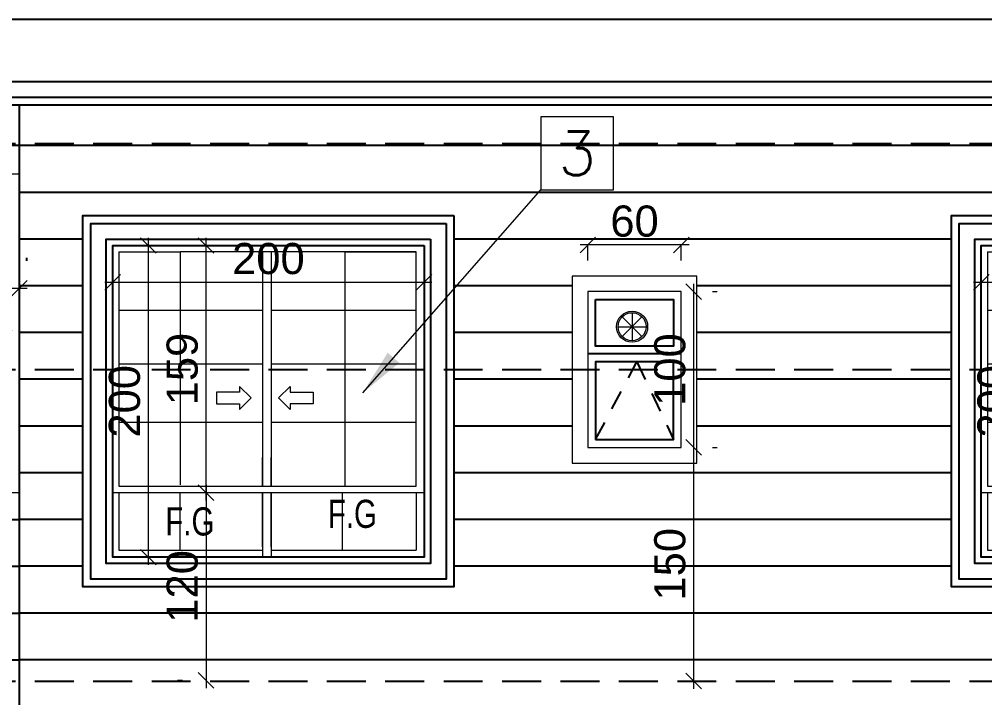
# Model space of a CAD drawing. Header units: millimetres. Extents: x -11627 to -10952, y 10244 to 10588.
# Drawn here: x -11028.43 to -11022.23, y 10420.82 to 10425.18 of the extents above; entities that cross this region are included whole.
import ezdxf
from ezdxf.enums import TextEntityAlignment as Align

# ---------------------------------------------------------------- set-up
doc = ezdxf.new("R2010")
doc.units = ezdxf.units.MM
doc.header["$PDMODE"] = 35
for name, pattern in [('DOT', [0.25, 0, -0.25]), ('HIDDEN', [0.375, 0.25, -0.125]), ('HIDDEN2', [0.1875, 0.125, -0.0625])]:
    doc.linetypes.add(name, pattern=pattern)
doc.layers.get('0').update_dxf_attribs({"lineweight": 5})
doc.layers.get('DEFPOINTS').update_dxf_attribs({"lineweight": 5})
for name, color, linetype in [('A-ARROW', 1, 'Continuous'), ('A-ELEV 01', 7, 'Continuous'), ('A-ELEV FAR', 8, 'Continuous'), ('A-ELEV MOULDING', 15, 'Continuous'), ('A-ELEV WINDOW', 150, 'Continuous'), ('A-REFLECT UP', 8, 'HIDDEN'), ('glass', 128, 'Continuous'), ('INSERT TEXT', 1, 'Continuous')]:
    doc.layers.add(name, color=color, linetype=linetype)
for name, color, linetype, lineweight in [('A-GEN DIMS INTERNAL', 86, 'Continuous', 5), ('A-TEXT', 3, 'Continuous', 13), ('elev.', 42, 'Continuous', 5), ('hidden', 251, 'HIDDEN2', 5), ('Notes', 32, 'Continuous', 5)]:
    doc.layers.add(name, color=color, linetype=linetype, lineweight=lineweight)
doc.styles.add('Finish-Square', font='ROMANS.shx', dxfattribs={"height": 0.2})
doc.styles.add('GROUND FLOOR XREF - option 3$0$STYLE1', font='arial.ttf', dxfattribs={"height": 0.2})
doc.styles.add('SIMPLEX', font='romans.shx', dxfattribs={"width": 0.75})
doc.dimstyles.new('D100', dxfattribs={"dimtxt": 0.2, "dimasz": 0.1, "dimexe": 0.18, "dimexo": 0.0625, "dimgap": 0.1, "dimtad": 1, "dimzin": 0, "dimdsep": 46, "dimtxsty": 'SIMPLEX', "dimblk": 'DOT1', "dimcen": 0.1, "dimse1": 1, "dimse2": 1, "dimclrd": 256, "dimclre": 256, "dimclrt": 256, "dimadec": 0, "dimazin": 0, "dimtfac": 5, "dimtix": 1, "dimtmove": 2, "dimatfit": 3, "dimfxl": 1, "dimtolj": 1, "dimtzin": 0, "dimlwd": -1, "dimlwe": -1, "dimarcsym": 0})
doc.dimstyles.new('DIM 100', dxfattribs={"dimtxt": 0.2, "dimasz": 0.1, "dimexe": 0.15, "dimexo": 0.2, "dimgap": 0.05, "dimtad": 1, "dimdec": 0, "dimlfac": 100, "dimzin": 1, "dimdsep": 46, "dimtxsty": 'GROUND FLOOR XREF - option 3$0$STYLE1', "dimblk": 'OBLIQUE', "dimcen": 0.02, "dimdle": 0.05, "dimclrd": 256, "dimclre": 6, "dimclrt": 3, "dimadec": 1, "dimazin": 0, "dimtfac": 0.9, "dimtdec": 0, "dimtix": 1, "dimtofl": 0, "dimtmove": 2, "dimatfit": 3, "dimldrblk": 'ARCHTICK', "dimfxl": 1, "dimtolj": 1, "dimtzin": 12, "dimlwd": -1, "dimlwe": -1, "dimarcsym": 0})

# ---------------------------------------------------------------- blocks, each defined once
blk = doc.blocks.new('_Oblique')
at = {"color": 0, "linetype": 'ByBlock', "lineweight": -2}
blk.add_line((-0.5, -0.5), (0.5, 0.5), dxfattribs=at)
blk = doc.blocks.new('*D602')
at = {"layer": 'A-GEN DIMS INTERNAL', "transparency": 16777216}
blk.add_line((-11027.5969, 10423.7743), (-11027.5969, 10421.6739), dxfattribs=at)
at = {"layer": 'A-GEN DIMS INTERNAL', "color": 6, "linetype": 'DOT', "transparency": 16777216}
for p, q in [((-11027.6251, 10423.7243), (-11027.4469, 10423.7243)), ((-11027.6251, 10421.7239), (-11027.4469, 10421.7239))]:
    blk.add_line(p, q, dxfattribs=at)
at = {"layer": 'DEFPOINTS', "color": 0, "transparency": 16777216}
for p in [(-11027.8251, 10423.7243, 5.5556), (-11027.8251, 10421.7239, 5.5556), (-11027.5969, 10421.7239)]:
    blk.add_point(p, dxfattribs=at)
at = {"layer": 'A-GEN DIMS INTERNAL', "transparency": 16777216, "xscale": 0.1, "yscale": 0.1, "zscale": 0.1}
for p, rotation in [((-11027.5969, 10423.7243), 90), ((-11027.5969, 10421.7239), 270)]:
    blk.add_blockref('_Oblique', p, dxfattribs=dict(at, rotation=rotation))
at = {"layer": 'A-GEN DIMS INTERNAL', "color": 3, "transparency": 16777216, "insert": (-11027.749, 10422.7241), "char_height": 0.2, "attachment_point": 5, "rotation": 90, "style": 'GROUND FLOOR XREF - option 3$0$STYLE1'}
blk.add_mtext('\\A1;200', dxfattribs=at)
blk = doc.blocks.new('_ArchTick')
at = {"color": 0, "linetype": 'ByBlock', "const_width": 0.15}
blk.add_lwpolyline([(-0.5, -0.5), (0.5, 0.5)], dxfattribs=at)
blk = doc.blocks.new('*D603')
at = {"layer": 'A-GEN DIMS INTERNAL', "transparency": 16777216}
blk.add_line((-11027.2263, 10422.1885), (-11027.2263, 10420.8836), dxfattribs=at)
at = {"layer": 'A-GEN DIMS INTERNAL', "color": 6, "linetype": 'DOT', "transparency": 16777216}
for p, q in [((-11027.4079, 10422.1385), (-11027.3763, 10422.1385)), ((-11027.4103, 10420.9336), (-11027.3763, 10420.9336))]:
    blk.add_line(p, q, dxfattribs=at)
at = {"layer": 'DEFPOINTS', "color": 0, "transparency": 16777216}
for p in [(-11027.2079, 10422.1385, 5.5556), (-11027.2263, 10420.9336), (-11027.2103, 10420.9336, -0.0065)]:
    blk.add_point(p, dxfattribs=at)
at = {"layer": 'A-GEN DIMS INTERNAL', "transparency": 16777216, "xscale": 0.1, "yscale": 0.1, "zscale": 0.1}
for p, rotation in [((-11027.2263, 10422.1385), 90), ((-11027.2263, 10420.9336), 270)]:
    blk.add_blockref('_Oblique', p, dxfattribs=dict(at, rotation=rotation))
at = {"layer": 'A-GEN DIMS INTERNAL', "color": 3, "transparency": 16777216, "insert": (-11027.3784, 10421.536), "char_height": 0.2, "attachment_point": 5, "rotation": 90, "style": 'GROUND FLOOR XREF - option 3$0$STYLE1'}
blk.add_mtext('\\A1;120', dxfattribs=at)
blk = doc.blocks.new('*D587')
at = {"layer": 'A-GEN DIMS INTERNAL', "color": 6, "linetype": 'DOT', "transparency": 16777216}
for p, q in [((-11027.8251, 10423.5243), (-11027.8251, 10423.3372)), ((-11025.8263, 10423.5243), (-11025.8263, 10423.3372))]:
    blk.add_line(p, q, dxfattribs=at)
at = {"layer": 'A-GEN DIMS INTERNAL', "transparency": 16777216}
blk.add_line((-11025.7763, 10423.4872), (-11027.8751, 10423.4872), dxfattribs=at)
at = {"layer": 'DEFPOINTS', "color": 0, "transparency": 16777216}
for p in [(-11027.8251, 10423.7243), (-11025.8263, 10423.7243), (-11027.8251, 10423.4872)]:
    blk.add_point(p, dxfattribs=at)
at = {"layer": 'A-GEN DIMS INTERNAL', "transparency": 16777216, "xscale": 0.1, "yscale": 0.1, "zscale": 0.1, "rotation": 180}
blk.add_blockref('_Oblique', (-11027.8251, 10423.4872), dxfattribs=at)
at = {"layer": 'A-GEN DIMS INTERNAL', "transparency": 16777216, "xscale": 0.1, "yscale": 0.1, "zscale": 0.1}
blk.add_blockref('_Oblique', (-11025.8263, 10423.4872), dxfattribs=at)
at = {"layer": 'A-GEN DIMS INTERNAL', "color": 3, "transparency": 16777216, "insert": (-11026.8257, 10423.6394), "char_height": 0.2, "attachment_point": 5, "style": 'GROUND FLOOR XREF - option 3$0$STYLE1'}
blk.add_mtext('\\A1;200', dxfattribs=at)
blk = doc.blocks.new('*D588')
at = {"layer": 'A-GEN DIMS INTERNAL', "transparency": 16777216}
blk.add_line((-11027.2263, 10422.0885), (-11027.2263, 10423.7743), dxfattribs=at)
at = {"layer": 'A-GEN DIMS INTERNAL', "color": 6, "linetype": 'DOT', "transparency": 16777216}
for p, q in [((-11027.4263, 10423.7243), (-11027.3763, 10423.7243)), ((-11027.4263, 10422.1385), (-11027.3763, 10422.1385))]:
    blk.add_line(p, q, dxfattribs=at)
at = {"layer": 'DEFPOINTS', "color": 0, "transparency": 16777216}
for p in [(-11027.2263, 10423.7243), (-11027.2263, 10423.7243), (-11027.2263, 10422.1385, -5.5556)]:
    blk.add_point(p, dxfattribs=at)
at = {"layer": 'A-GEN DIMS INTERNAL', "transparency": 16777216, "xscale": 0.1, "yscale": 0.1, "zscale": 0.1}
for p, rotation in [((-11027.2263, 10423.7243), 90), ((-11027.2263, 10422.1385), 270)]:
    blk.add_blockref('_Oblique', p, dxfattribs=dict(at, rotation=rotation))
at = {"layer": 'A-GEN DIMS INTERNAL', "color": 3, "transparency": 16777216, "insert": (-11027.3784, 10422.9314), "char_height": 0.2, "attachment_point": 5, "rotation": 90, "style": 'GROUND FLOOR XREF - option 3$0$STYLE1'}
blk.add_mtext('\\A1;159', dxfattribs=at)
blk = doc.blocks.new('*D589')
at = {"layer": 'A-GEN DIMS INTERNAL', "color": 6, "linetype": 'DOT', "transparency": 16777216}
for p, q in [((-11024.7751, 10423.6281), (-11024.7751, 10423.8777)), ((-11024.1751, 10423.6281), (-11024.1751, 10423.8777))]:
    blk.add_line(p, q, dxfattribs=at)
at = {"layer": 'A-GEN DIMS INTERNAL', "transparency": 16777216}
blk.add_line((-11024.1251, 10423.7277), (-11024.8251, 10423.7277), dxfattribs=at)
at = {"layer": 'DEFPOINTS', "color": 0, "transparency": 16777216}
for p in [(-11024.7751, 10423.7277), (-11024.7751, 10423.4281, -0.0001), (-11024.1751, 10423.4281, -0.0001)]:
    blk.add_point(p, dxfattribs=at)
at = {"layer": 'A-GEN DIMS INTERNAL', "transparency": 16777216, "xscale": 0.1, "yscale": 0.1, "zscale": 0.1, "rotation": 180}
blk.add_blockref('_Oblique', (-11024.7751, 10423.7277), dxfattribs=at)
at = {"layer": 'A-GEN DIMS INTERNAL', "transparency": 16777216, "xscale": 0.1, "yscale": 0.1, "zscale": 0.1}
blk.add_blockref('_Oblique', (-11024.1751, 10423.7277), dxfattribs=at)
at = {"layer": 'A-GEN DIMS INTERNAL', "color": 3, "transparency": 16777216, "insert": (-11024.4751, 10423.8798), "char_height": 0.2, "attachment_point": 5, "style": 'GROUND FLOOR XREF - option 3$0$STYLE1'}
blk.add_mtext('\\A1;60', dxfattribs=at)
blk = doc.blocks.new('*D590')
at = {"layer": 'A-GEN DIMS INTERNAL', "transparency": 16777216}
blk.add_line((-11024.0954, 10423.4781), (-11024.0954, 10422.3781), dxfattribs=at)
at = {"layer": 'A-GEN DIMS INTERNAL', "color": 6, "linetype": 'DOT', "transparency": 16777216}
for p, q in [((-11023.9751, 10423.4281), (-11023.9454, 10423.4281)), ((-11023.9751, 10422.4281), (-11023.9454, 10422.4281))]:
    blk.add_line(p, q, dxfattribs=at)
at = {"layer": 'DEFPOINTS', "color": 0, "transparency": 16777216}
for p in [(-11024.1751, 10423.4281), (-11024.1751, 10422.4281), (-11024.0954, 10422.4281)]:
    blk.add_point(p, dxfattribs=at)
at = {"layer": 'A-GEN DIMS INTERNAL', "transparency": 16777216, "xscale": 0.1, "yscale": 0.1, "zscale": 0.1}
for p, rotation in [((-11024.0954, 10423.4281), 90), ((-11024.0954, 10422.4281), 270)]:
    blk.add_blockref('_Oblique', p, dxfattribs=dict(at, rotation=rotation))
at = {"layer": 'A-GEN DIMS INTERNAL', "color": 3, "transparency": 16777216, "insert": (-11024.2475, 10422.9281), "char_height": 0.2, "attachment_point": 5, "rotation": 90, "style": 'GROUND FLOOR XREF - option 3$0$STYLE1'}
blk.add_mtext('\\A1;100', dxfattribs=at)
blk = doc.blocks.new('*D591')
at = {"layer": 'A-GEN DIMS INTERNAL', "transparency": 16777216}
blk.add_line((-11024.0954, 10422.4781), (-11024.0954, 10420.8781), dxfattribs=at)
at = {"layer": 'A-GEN DIMS INTERNAL', "color": 6, "linetype": 'DOT', "transparency": 16777216}
for p, q in [((-11023.9751, 10422.4281), (-11023.9454, 10422.4281)), ((-11023.9451, 10420.9281), (-11023.9454, 10420.9281))]:
    blk.add_line(p, q, dxfattribs=at)
at = {"layer": 'DEFPOINTS', "color": 0, "transparency": 16777216}
for p in [(-11024.1751, 10422.4281), (-11024.1451, 10420.9281, 0), (-11024.0954, 10420.9281)]:
    blk.add_point(p, dxfattribs=at)
at = {"layer": 'A-GEN DIMS INTERNAL', "transparency": 16777216, "xscale": 0.1, "yscale": 0.1, "zscale": 0.1}
for p, rotation in [((-11024.0954, 10422.4281), 90), ((-11024.0954, 10420.9281), 270)]:
    blk.add_blockref('_Oblique', p, dxfattribs=dict(at, rotation=rotation))
at = {"layer": 'A-GEN DIMS INTERNAL', "color": 3, "transparency": 16777216, "insert": (-11024.2475, 10421.6781), "char_height": 0.2, "attachment_point": 5, "rotation": 90, "style": 'GROUND FLOOR XREF - option 3$0$STYLE1'}
blk.add_mtext('\\A1;150', dxfattribs=at)
blk = doc.blocks.new('Finish-Square')
at = {"color": 0}
blk.add_lwpolyline([(-0.15, -0.15), (0.15, -0.15), (0.15, 0.15), (-0.15, 0.15)], close=True, dxfattribs=at)
at = {"color": 0, "style": 'Finish-Square'}
blk.add_attdef('1', text='', height=0.18, dxfattribs=at).set_placement((0, 0), align=Align.MIDDLE_CENTER)
blk = doc.blocks.new('DOT1')
at = {"color": 0}
for p, q in [((0, -2), (0, 2)), ((-2, 0), (2, 0))]:
    blk.add_line(p, q, dxfattribs=at)
blk.add_circle((0, 0), 0.54, dxfattribs=at)
blk = doc.blocks.new('*D597')
at = {"layer": 'A-GEN DIMS INTERNAL', "transparency": 16777216}
blk.add_line((-11033.5957, 10423.7743), (-11033.5957, 10421.6739), dxfattribs=at)
at = {"layer": 'A-GEN DIMS INTERNAL', "color": 6, "linetype": 'DOT', "transparency": 16777216}
for p, q in [((-11033.6238, 10423.7243), (-11033.4457, 10423.7243)), ((-11033.6238, 10421.7239), (-11033.4457, 10421.7239))]:
    blk.add_line(p, q, dxfattribs=at)
at = {"layer": 'DEFPOINTS', "color": 0, "transparency": 16777216}
for p in [(-11033.8238, 10423.7243, 5.5556), (-11033.8238, 10421.7239, 5.5556), (-11033.5957, 10421.7239)]:
    blk.add_point(p, dxfattribs=at)
at = {"layer": 'A-GEN DIMS INTERNAL', "transparency": 16777216, "xscale": 0.1, "yscale": 0.1, "zscale": 0.1}
for p, rotation in [((-11033.5957, 10423.7243), 90), ((-11033.5957, 10421.7239), 270)]:
    blk.add_blockref('_Oblique', p, dxfattribs=dict(at, rotation=rotation))
at = {"layer": 'A-GEN DIMS INTERNAL', "color": 3, "transparency": 16777216, "insert": (-11033.7478, 10422.7241), "char_height": 0.2, "attachment_point": 5, "rotation": 90, "style": 'GROUND FLOOR XREF - option 3$0$STYLE1'}
blk.add_mtext('\\A1;200', dxfattribs=at)
blk = doc.blocks.new('*D598')
at = {"layer": 'A-GEN DIMS INTERNAL', "transparency": 16777216}
blk.add_line((-11033.225, 10422.1885), (-11033.225, 10420.8836), dxfattribs=at)
at = {"layer": 'A-GEN DIMS INTERNAL', "color": 6, "linetype": 'DOT', "transparency": 16777216}
for p, q in [((-11033.4067, 10422.1385), (-11033.375, 10422.1385)), ((-11033.4091, 10420.9336), (-11033.375, 10420.9336))]:
    blk.add_line(p, q, dxfattribs=at)
at = {"layer": 'DEFPOINTS', "color": 0, "transparency": 16777216}
for p in [(-11033.2067, 10422.1385, 5.5556), (-11033.225, 10420.9336), (-11033.2091, 10420.9336, -0.0065)]:
    blk.add_point(p, dxfattribs=at)
at = {"layer": 'A-GEN DIMS INTERNAL', "transparency": 16777216, "xscale": 0.1, "yscale": 0.1, "zscale": 0.1}
for p, rotation in [((-11033.225, 10422.1385), 90), ((-11033.225, 10420.9336), 270)]:
    blk.add_blockref('_Oblique', p, dxfattribs=dict(at, rotation=rotation))
at = {"layer": 'A-GEN DIMS INTERNAL', "color": 3, "transparency": 16777216, "insert": (-11033.3772, 10421.536), "char_height": 0.2, "attachment_point": 5, "rotation": 90, "style": 'GROUND FLOOR XREF - option 3$0$STYLE1'}
blk.add_mtext('\\A1;120', dxfattribs=at)
blk = doc.blocks.new('*D599')
at = {"layer": 'A-GEN DIMS INTERNAL', "color": 6, "linetype": 'DOT', "transparency": 16777216}
for p, q in [((-11033.8238, 10423.5243), (-11033.8238, 10423.3372)), ((-11031.8251, 10423.5243), (-11031.8251, 10423.3372))]:
    blk.add_line(p, q, dxfattribs=at)
at = {"layer": 'A-GEN DIMS INTERNAL', "transparency": 16777216}
blk.add_line((-11031.7751, 10423.4872), (-11033.8738, 10423.4872), dxfattribs=at)
at = {"layer": 'DEFPOINTS', "color": 0, "transparency": 16777216}
for p in [(-11033.8238, 10423.7243), (-11031.8251, 10423.7243), (-11033.8238, 10423.4872)]:
    blk.add_point(p, dxfattribs=at)
at = {"layer": 'A-GEN DIMS INTERNAL', "transparency": 16777216, "xscale": 0.1, "yscale": 0.1, "zscale": 0.1, "rotation": 180}
blk.add_blockref('_Oblique', (-11033.8238, 10423.4872), dxfattribs=at)
at = {"layer": 'A-GEN DIMS INTERNAL', "transparency": 16777216, "xscale": 0.1, "yscale": 0.1, "zscale": 0.1}
blk.add_blockref('_Oblique', (-11031.8251, 10423.4872), dxfattribs=at)
at = {"layer": 'A-GEN DIMS INTERNAL', "color": 3, "transparency": 16777216, "insert": (-11032.8245, 10423.6394), "char_height": 0.2, "attachment_point": 5, "style": 'GROUND FLOOR XREF - option 3$0$STYLE1'}
blk.add_mtext('\\A1;200', dxfattribs=at)
blk = doc.blocks.new('*D601')
at = {"layer": 'A-GEN DIMS INTERNAL', "transparency": 16777216}
blk.add_line((-11033.225, 10422.0885), (-11033.225, 10423.7743), dxfattribs=at)
at = {"layer": 'A-GEN DIMS INTERNAL', "color": 6, "linetype": 'DOT', "transparency": 16777216}
for p, q in [((-11033.425, 10423.7243), (-11033.375, 10423.7243)), ((-11033.425, 10422.1385), (-11033.375, 10422.1385))]:
    blk.add_line(p, q, dxfattribs=at)
at = {"layer": 'DEFPOINTS', "color": 0, "transparency": 16777216}
for p in [(-11033.225, 10423.7243), (-11033.225, 10423.7243), (-11033.225, 10422.1385, -5.5556)]:
    blk.add_point(p, dxfattribs=at)
at = {"layer": 'A-GEN DIMS INTERNAL', "transparency": 16777216, "xscale": 0.1, "yscale": 0.1, "zscale": 0.1}
for p, rotation in [((-11033.225, 10423.7243), 90), ((-11033.225, 10422.1385), 270)]:
    blk.add_blockref('_Oblique', p, dxfattribs=dict(at, rotation=rotation))
at = {"layer": 'A-GEN DIMS INTERNAL', "color": 3, "transparency": 16777216, "insert": (-11033.3772, 10422.9314), "char_height": 0.2, "attachment_point": 5, "rotation": 90, "style": 'GROUND FLOOR XREF - option 3$0$STYLE1'}
blk.add_mtext('\\A1;159', dxfattribs=at)
blk = doc.blocks.new('4')
at = {"layer": 'INSERT TEXT', "color": 9}
for p, q in [((-11019.0751, 10424.3653, -0.0008), (-11040.5751, 10424.3653, -0.0008)), ((-11019.0751, 10424.0653, -0.0008), (-11028.4251, 10424.0653, -0.0008)), ((-11028.0167, 10423.7653, -0.0008), (-11028.4251, 10423.7653, -0.0008)), ((-11022.4402, 10423.7653, -0.0008), (-11025.6347, 10423.7653, -0.0008)), ((-11028.0167, 10423.4653, -0.0008), (-11028.4251, 10423.4653, -0.0008)), ((-11024.8751, 10423.4653, -0.0008), (-11025.6347, 10423.4653, -0.0008)), ((-11022.4402, 10423.4653, -0.0008), (-11024.0751, 10423.4653, -0.0008)), ((-11028.0167, 10423.1653, -0.0008), (-11028.4251, 10423.1653, -0.0008)), ((-11024.8751, 10423.1653, -0.0008), (-11025.6347, 10423.1653, -0.0008)), ((-11022.4402, 10423.1653, -0.0008), (-11024.0751, 10423.1653, -0.0008)), ((-11028.0167, 10422.8653, -0.0008), (-11028.4251, 10422.8653, -0.0008)), ((-11024.8751, 10422.8653, -0.0008), (-11025.6347, 10422.8653, -0.0008)), ((-11022.4402, 10422.8653, -0.0008), (-11024.0751, 10422.8653, -0.0008)), ((-11028.0167, 10422.5653, -0.0008), (-11028.4251, 10422.5653, -0.0008)), ((-11024.8751, 10422.5653, -0.0008), (-11025.6347, 10422.5653, -0.0008)), ((-11022.4402, 10422.5653, -0.0008), (-11024.0751, 10422.5653, -0.0008)), ((-11028.0167, 10422.2653, -0.0008), (-11028.4251, 10422.2653, -0.0008)), ((-11022.4402, 10422.2653, -0.0008), (-11025.6347, 10422.2653, -0.0008)), ((-11028.0167, 10421.9653, -0.0008), (-11028.4251, 10421.9653, -0.0008)), ((-11022.4402, 10421.9653, -0.0008), (-11025.6347, 10421.9653, -0.0008)), ((-11028.0167, 10421.6653, -0.0008), (-11028.4251, 10421.6653, -0.0008)), ((-11022.4402, 10421.6653, -0.0008), (-11025.6347, 10421.6653, -0.0008)), ((-11019.0751, 10421.3653, -0.0008), (-11028.4251, 10421.3653, -0.0008)), ((-11019.0751, 10421.0653, -0.0008), (-11028.4251, 10421.0653, -0.0008))]:
    blk.add_line(p, q, dxfattribs=at)
blk = doc.blocks.new('*D595')
at = {"layer": 'A-GEN DIMS INTERNAL', "transparency": 16777216}
blk.add_line((-11046.6847, 10424.2343), (-11046.6847, 10422.0885), dxfattribs=at)
at = {"layer": 'A-GEN DIMS INTERNAL', "color": 6, "linetype": 'DOT', "transparency": 16777216}
for p, q in [((-11046.7133, 10424.1843), (-11046.5347, 10424.1843)), ((-11046.7189, 10422.1385), (-11046.5347, 10422.1385))]:
    blk.add_line(p, q, dxfattribs=at)
at = {"layer": 'DEFPOINTS', "color": 0, "transparency": 16777216}
for p in [(-11046.9133, 10424.1843, -0.0078), (-11046.9189, 10422.1385, 5.5556), (-11046.6847, 10422.1385)]:
    blk.add_point(p, dxfattribs=at)
at = {"layer": 'A-GEN DIMS INTERNAL', "transparency": 16777216, "xscale": 0.1, "yscale": 0.1, "zscale": 0.1}
for p, rotation in [((-11046.6847, 10424.1843), 90), ((-11046.6847, 10422.1385), 270)]:
    blk.add_blockref('_Oblique', p, dxfattribs=dict(at, rotation=rotation))
at = {"layer": 'A-GEN DIMS INTERNAL', "color": 3, "transparency": 16777216, "insert": (-11046.8368, 10423.1614), "char_height": 0.2, "attachment_point": 5, "rotation": 90, "style": 'GROUND FLOOR XREF - option 3$0$STYLE1'}
blk.add_mtext('\\A1;205', dxfattribs=at)
blk = doc.blocks.new('*D596')
at = {"layer": 'A-GEN DIMS INTERNAL', "transparency": 16777216}
blk.add_line((-11045.8959, 10422.1885), (-11045.8959, 10420.8836), dxfattribs=at)
at = {"layer": 'A-GEN DIMS INTERNAL', "color": 6, "linetype": 'DOT', "transparency": 16777216}
for p, q in [((-11046.0776, 10422.1385), (-11046.0459, 10422.1385)), ((-11046.08, 10420.9336), (-11046.0459, 10420.9336))]:
    blk.add_line(p, q, dxfattribs=at)
at = {"layer": 'DEFPOINTS', "color": 0, "transparency": 16777216}
for p in [(-11045.8776, 10422.1385, 5.5556), (-11045.8959, 10420.9336), (-11045.88, 10420.9336, -0.0065)]:
    blk.add_point(p, dxfattribs=at)
at = {"layer": 'A-GEN DIMS INTERNAL', "transparency": 16777216, "xscale": 0.1, "yscale": 0.1, "zscale": 0.1}
for p, rotation in [((-11045.8959, 10422.1385), 90), ((-11045.8959, 10420.9336), 270)]:
    blk.add_blockref('_Oblique', p, dxfattribs=dict(at, rotation=rotation))
at = {"layer": 'A-GEN DIMS INTERNAL', "color": 3, "transparency": 16777216, "insert": (-11046.048, 10421.536), "char_height": 0.2, "attachment_point": 5, "rotation": 90, "style": 'GROUND FLOOR XREF - option 3$0$STYLE1'}
blk.add_mtext('\\A1;120', dxfattribs=at)
blk = doc.blocks.new('*D600')
at = {"layer": 'A-GEN DIMS INTERNAL', "color": 6, "linetype": 'DOT', "transparency": 16777216}
for p, q in [((-11046.9133, 10423.5343), (-11046.9133, 10423.2988)), ((-11044.1633, 10423.5343), (-11044.1633, 10423.2988))]:
    blk.add_line(p, q, dxfattribs=at)
at = {"layer": 'A-GEN DIMS INTERNAL', "transparency": 16777216}
blk.add_line((-11044.1133, 10423.4488), (-11046.9633, 10423.4488), dxfattribs=at)
at = {"layer": 'DEFPOINTS', "color": 0, "transparency": 16777216}
for p in [(-11046.9133, 10423.7343, -0.0008), (-11044.1633, 10423.7343, -0.0008), (-11046.9133, 10423.4488)]:
    blk.add_point(p, dxfattribs=at)
at = {"layer": 'A-GEN DIMS INTERNAL', "transparency": 16777216, "xscale": 0.1, "yscale": 0.1, "zscale": 0.1, "rotation": 180}
blk.add_blockref('_Oblique', (-11046.9133, 10423.4488), dxfattribs=at)
at = {"layer": 'A-GEN DIMS INTERNAL', "transparency": 16777216, "xscale": 0.1, "yscale": 0.1, "zscale": 0.1}
blk.add_blockref('_Oblique', (-11044.1633, 10423.4488), dxfattribs=at)
at = {"layer": 'A-GEN DIMS INTERNAL', "color": 3, "transparency": 16777216, "insert": (-11045.5383, 10423.6009), "char_height": 0.2, "attachment_point": 5, "style": 'GROUND FLOOR XREF - option 3$0$STYLE1'}
blk.add_mtext('\\A1;275', dxfattribs=at)
blk = doc.blocks.new('ww')
at = {"layer": 'A-ARROW', "lineweight": 15, "elevation": -0.0065}
for points in [[(-0.1846, -1.2446), (-0.1104, -1.1705), (-0.1846, -1.0963), (-0.1846, -1.1334), (-0.3329, -1.1334), (-0.3329, -1.2075), (-0.1846, -1.2075)], [(0.14, -1.2446), (0.0659, -1.1705), (0.14, -1.0963), (0.14, -1.1334), (0.2883, -1.1334), (0.2883, -1.2075), (0.14, -1.2075)]]:
    blk.add_lwpolyline(points, close=True, dxfattribs=at)
at = {"layer": 'A-ELEV MOULDING'}
for points in [[(1.191, 0), (1.191, -2.3836), (-1.191, -2.3836), (-1.191, 0)], [(1.141, -0.05), (1.141, -2.3336), (-1.141, -2.3336), (-1.141, -0.05)], [(1.041, -0.15), (1.041, -2.2336), (-1.041, -2.2336), (-1.041, -0.15)], [(0.9994, -0.1916), (0.9994, -2.192), (-0.9994, -2.192), (-0.9994, -0.1916)]]:
    blk.add_lwpolyline(points, close=True, dxfattribs=at)
at = {"layer": 'A-ELEV WINDOW', "lineweight": 15}
for p, q in [((-0.9594, -0.2332), (-0.5645, -0.2332)), ((-0.5645, -1.7275), (-0.5645, -0.2332)), ((0.0172, -0.2332), (-0.5645, -0.2332)), ((-0.0384, -0.2332), (-0.0384, -1.7375)), ((0.0172, -0.2332), (0.0172, -1.7375)), ((0.4924, -0.2332), (0.9494, -0.2332)), ((0.4924, -1.7375), (0.4924, -0.2332)), ((-0.9594, -0.6077), (-0.0384, -0.6077)), ((0.0172, -0.6077), (0.9494, -0.6077)), ((-0.9594, -0.9522), (-0.0384, -0.9522)), ((0.0172, -0.9522), (0.9494, -0.9522)), ((-0.9594, -1.3249), (-0.0384, -1.3249)), ((0.0172, -1.3249), (0.9494, -1.3249)), ((-1.005, -1.7775), (1.005, -1.7775)), ((-0.5671, -2.1464), (-0.5671, -1.7775)), ((-0.0384, -1.7775), (-0.0384, -2.192)), ((0.0172, -1.7775), (0.0172, -2.192)), ((0.4761, -2.1464), (0.4761, -1.7775)), ((-0.9594, -2.1464), (-0.0384, -2.1464)), ((0.0172, -2.1464), (0.9494, -2.1464)), ((0.0172, -2.1464), (0.9494, -2.1464)), ((0.0172, -2.192), (0.9494, -2.192))]:
    blk.add_line(p, q, dxfattribs=at)
for points in [[(-0.9594, -0.2332), (-0.9594, -1.7375), (0.9494, -1.7375), (0.9494, -0.2332), (0.0172, -0.2332)], [(-0.0384, -1.7375), (-0.0384, -1.5515)], [(0.0172, -1.7375), (0.0172, -1.552)], [(-0.9594, -1.7775), (-0.9594, -2.1464)], [(-0.0384, -2.1249), (-0.0384, -1.7775)], [(0.0172, -2.1252), (0.0172, -1.7775)], [(0.9494, -1.7775), (0.9494, -2.1464)]]:
    blk.add_lwpolyline(points, dxfattribs=at)
at = {"layer": 'Notes', "xscale": 1.559999999999999, "yscale": 1.559999999999999, "zscale": 1.559999999999999}
blk.add_blockref('Finish-Square', (1.0222, 0.7156, 0.0013), dxfattribs=at).add_auto_attribs({'1': '3'})
at = {"layer": 'A-TEXT', "style": 'GROUND FLOOR XREF - option 3$0$STYLE1', "width": 0.75}
for p in [(0.3815, -2.0041, 9.3076), (-0.6617, -2.0531, 9.3076)]:
    blk.add_text('F.G', height=0.18045, dxfattribs=at).set_placement(p)
at = {"layer": 'A-GEN DIMS INTERNAL'}
for base, p1, p2, picture, middle in [((-0.7712, -2.192, -5.5556), (-0.9994, -0.1916), (-0.9994, -2.192), '*D597', (-0.9233, -1.1918, -5.5556)), ((-0.4006, -0.1916), (-0.4006, -1.7775, -5.5556), (-0.4006, -0.1916), '*D601', (-0.5527, -0.9846)), ((-0.4006, -2.9824, -5.5556), (-0.3822, -1.7775), (-0.3846, -2.9824, -5.562), '*D598', (-0.5527, -2.3799, -5.5556))]:
    dim = blk.add_linear_dim(base=base, p1=p1, p2=p2, angle=90, dimstyle='DIM 100', dxfattribs=at)
    dim.commit()
    dim.dimension.update_dxf_attribs({"geometry": picture, "text_midpoint": middle, "insert": (11032.8245, -10423.916)})
dim = blk.add_linear_dim(base=(-0.9994, -0.4287), p1=(0.9994, -0.1916), p2=(-0.9994, -0.1916), dimstyle='DIM 100', dxfattribs=at)
dim.commit()
dim.dimension.update_dxf_attribs({"geometry": '*D599', "text_midpoint": (0, -0.2766), "insert": (11032.8245, -10423.916)})
at = {"layer": 'Notes'}
blk.add_leader([(-0.3546, -0.8225, 0.0013), (0.7882, 0.4816, 0.0013)], dimstyle='D100', override={"dimasz": 0.3, "dimfxl": 0, "dimfxlon": 1, "dimarcsym": 1}, dxfattribs=at)
blk = doc.blocks.new('ww2')
at = {"layer": 'A-ELEV MOULDING'}
blk.add_line((-11044.1165, 10423.6458, 5.5562), (-11044.1165, 10423.6249, 5.5562), dxfattribs=at)
at = {"layer": 'A-ELEV WINDOW', "lineweight": 15}
for p, q in [((-11045.9994, 10424.1427, -0.0072), (-11045.9994, 10423.2285, -0.0072)), ((-11045.9437, 10424.1427, -0.0072), (-11045.9437, 10423.2285, -0.0072)), ((-11045.1429, 10424.1427, -0.0072), (-11045.1429, 10423.2285, -0.0072)), ((-11045.0873, 10424.1427, -0.0072), (-11045.0873, 10423.2285, -0.0072)), ((-11046.8733, 10423.2285, -0.0072), (-11044.2133, 10423.2285, -0.0072)), ((-11046.8733, 10423.1785, -0.0072), (-11044.2133, 10423.1785, -0.0072)), ((-11045.9994, 10423.1785, -0.0072), (-11045.9994, 10422.1785, -0.0072)), ((-11045.9437, 10423.1785, -0.0072), (-11045.9437, 10422.1785, -0.0072)), ((-11045.1429, 10423.1785, -0.0072), (-11045.1429, 10422.1785, -0.0072)), ((-11045.0873, 10423.1785, -0.0072), (-11045.0873, 10422.1785, -0.0072)), ((-11046.9189, 10422.1385, 5.5562), (-11044.1577, 10422.1385, 5.5562))]:
    blk.add_line(p, q, dxfattribs=at)
at = {"layer": 'A-ELEV WINDOW', "lineweight": 15, "elevation": -0.0072}
for points in [[(-11046.9131, 10422.1385), (-11046.9133, 10424.1843), (-11044.1633, 10424.1843), (-11044.1631, 10422.1385)], [(-11046.8733, 10424.1427), (-11046.8733, 10422.1785), (-11044.2133, 10422.1785), (-11044.2133, 10424.1427), (-11046.8733, 10424.1427)]]:
    blk.add_lwpolyline(points, dxfattribs=at)
at = {"layer": 'hidden'}
for p, q in [((-11046.8733, 10423.1785, -0.0072), (-11046.4332, 10422.1785, -0.0072)), ((-11045.9994, 10423.1785, -0.0072), (-11046.4332, 10422.1785, -0.0072)), ((-11045.0873, 10423.1785, -0.0072), (-11044.6534, 10422.1785, -0.0072)), ((-11044.2133, 10423.1785, -0.0072), (-11044.6534, 10422.1785, -0.0072))]:
    blk.add_line(p, q, dxfattribs=at)
at = {"layer": 'A-GEN DIMS INTERNAL'}
for base, p1, p2, picture, middle in [((-11046.6847, 10422.1385, 0.0006), (-11046.9133, 10424.1843, -0.0072), (-11046.9189, 10422.1385, 5.5562), '*D595', (-11046.8368, 10423.1614, 0.0006)), ((-11045.8959, 10420.9336, -5.5628), (-11045.8776, 10422.1385, -0.0072), (-11045.88, 10420.9336, -5.5692), '*D596', (-11046.048, 10421.536, -5.5628))]:
    dim = blk.add_linear_dim(base=base, p1=p1, p2=p2, angle=90, dimstyle='DIM 100', dxfattribs=at)
    dim.commit()
    dim.dimension.update_dxf_attribs({"geometry": picture, "text_midpoint": middle})
dim = blk.add_linear_dim(base=(-11046.9133, 10423.4488, -0.0064), p1=(-11044.1633, 10423.7343, -0.0072), p2=(-11046.9133, 10423.7343, -0.0072), dimstyle='DIM 100', dxfattribs=at)
dim.commit()
dim.dimension.update_dxf_attribs({"geometry": '*D600', "text_midpoint": (-11045.5383, 10423.6009, -0.0064)})

msp = doc.modelspace()

# ---------------------------------------------------------------- linework, layer by layer
at = {"layer": 'A-ARROW', "lineweight": 15, "elevation": -0.0129}
for points in [[(-11027.0103, 10422.6713), (-11026.9361, 10422.7455), (-11027.0103, 10422.8197), (-11027.0103, 10422.7826), (-11027.1586, 10422.7826), (-11027.1586, 10422.7084), (-11027.0103, 10422.7084)], [(-11026.6857, 10422.6713), (-11026.7599, 10422.7455), (-11026.6857, 10422.8197), (-11026.6857, 10422.7826), (-11026.5374, 10422.7826), (-11026.5374, 10422.7084), (-11026.6857, 10422.7084)]]:
    msp.add_lwpolyline(points, close=True, dxfattribs=at)
at = {"layer": 'A-ELEV 01'}
for p, q in [((-11040.6251, 10425.1763, -0.0118), (-11019.0274, 10425.1763, -0.018)), ((-11040.6251, 10424.7763, -0.0041), (-11019.0251, 10424.7763, -0.0138)), ((-11040.6251, 10424.6763, -0.0041), (-11019.0251, 10424.6763, -0.0138)), ((-11040.6251, 10424.6263, -0.007), (-11019.0251, 10424.6263, -0.0153)), ((-11028.4251, 10424.6263, -0.0064), (-11028.4251, 10412.6653, -0.0064))]:
    msp.add_line(p, q, dxfattribs=at)
at = {"layer": 'A-ELEV FAR', "color": 8, "linetype": 'HIDDEN2'}
for p, q in [((-11024.7251, 10422.4781, -0.0071), (-11024.4601, 10422.9781, -0.0064)), ((-11024.4601, 10422.9781, -0.0064), (-11024.2251, 10422.4781, -0.0071))]:
    msp.add_line(p, q, dxfattribs=at)
at = {"layer": 'A-ELEV MOULDING', "elevation": -0.0064}
for points in [[(-11025.6347, 10423.916), (-11025.6347, 10421.5323), (-11028.0167, 10421.5323), (-11028.0167, 10423.916)], [(-11025.6847, 10423.866), (-11025.6847, 10421.5823), (-11027.9667, 10421.5823), (-11027.9667, 10423.866)], [(-11025.7847, 10423.766), (-11025.7847, 10421.6823), (-11027.8667, 10421.6823), (-11027.8667, 10423.766)], [(-11025.8263, 10423.7243), (-11025.8263, 10421.7239), (-11027.8251, 10421.7239), (-11027.8251, 10423.7243)]]:
    msp.add_lwpolyline(points, close=True, dxfattribs=at)
at = {"layer": 'A-ELEV WINDOW', "lineweight": 15}
for p, q in [((-11027.7851, 10423.6827, -0.0064), (-11027.3902, 10423.6827, -0.0064)), ((-11027.3902, 10422.1885, -0.0064), (-11027.3902, 10423.6827, -0.0064)), ((-11026.8085, 10423.6827, -0.0064), (-11027.3902, 10423.6827, -0.0064)), ((-11026.8641, 10423.6827, -0.0064), (-11026.8641, 10422.1785, -0.0064)), ((-11026.8085, 10423.6827, -0.0064), (-11026.8085, 10422.1785, -0.0064)), ((-11026.3333, 10423.6827, -0.0064), (-11025.8763, 10423.6827, -0.0064)), ((-11026.3333, 10422.1785, -0.0064), (-11026.3333, 10423.6827, -0.0064)), ((-11027.7851, 10423.3082, -0.0064), (-11026.8641, 10423.3082, -0.0064)), ((-11026.8085, 10423.3082, -0.0064), (-11025.8763, 10423.3082, -0.0064)), ((-11027.7851, 10422.9638, -0.0064), (-11026.8641, 10422.9638, -0.0064)), ((-11026.8085, 10422.9638, -0.0064), (-11025.8763, 10422.9638, -0.0064)), ((-11027.7851, 10422.5911, -0.0064), (-11026.8641, 10422.5911, -0.0064)), ((-11026.8085, 10422.5911, -0.0064), (-11025.8763, 10422.5911, -0.0064)), ((-11027.8307, 10422.1385, -0.0064), (-11025.8207, 10422.1385, -0.0064)), ((-11027.3928, 10421.7696, -0.0064), (-11027.3928, 10422.1385, -0.0064)), ((-11026.8641, 10422.1385, -0.0064), (-11026.8641, 10421.7239, -0.0064)), ((-11026.8085, 10422.1385, -0.0064), (-11026.8085, 10421.7239, -0.0064)), ((-11026.3496, 10421.7696, -0.0064), (-11026.3496, 10422.1385, -0.0064)), ((-11027.7851, 10421.7696, -0.0064), (-11026.8641, 10421.7696, -0.0064)), ((-11026.8085, 10421.7696, -0.0064), (-11025.8763, 10421.7696, -0.0064)), ((-11026.8085, 10421.7696, -0.0064), (-11025.8763, 10421.7696, -0.0064)), ((-11026.8085, 10421.7239, -0.0064), (-11025.8763, 10421.7239, -0.0064))]:
    msp.add_line(p, q, dxfattribs=at)
at = {"layer": 'A-ELEV WINDOW', "lineweight": 15, "elevation": -0.0064}
for points in [[(-11027.7851, 10423.6827), (-11027.7851, 10422.1785), (-11025.8763, 10422.1785), (-11025.8763, 10423.6827), (-11026.8085, 10423.6827)], [(-11026.8641, 10422.1785), (-11026.8641, 10422.3645)], [(-11026.8085, 10422.1785), (-11026.8085, 10422.3639)], [(-11027.7851, 10422.1385), (-11027.7851, 10421.7696)], [(-11026.8641, 10421.7911), (-11026.8641, 10422.1385)], [(-11026.8085, 10421.7907), (-11026.8085, 10422.1385)], [(-11025.8763, 10422.1385), (-11025.8763, 10421.7696)]]:
    msp.add_lwpolyline(points, dxfattribs=at)
at = {"layer": 'A-REFLECT UP'}
for p, q in [((-11016.0751, 10424.3763, -0.0072), (-11041.0751, 10424.3763, -0.0072)), ((-11016.0751, 10422.9253, -0.0072), (-11041.1134, 10422.9253, -0.0072)), ((-11016.0751, 10420.9263, -0.0072), (-11041.0751, 10420.9263, -0.0072))]:
    msp.add_line(p, q, dxfattribs=at)
at = {"layer": 'elev.'}
for p, q in [((-11024.4272, 10423.1395, -0.0071), (-11024.5545, 10423.2668, -0.0071)), ((-11024.5545, 10423.1395, -0.0071), (-11024.4272, 10423.2668, -0.0071)), ((-11024.4908, 10423.2931, -0.0071), (-11024.4908, 10423.1131, -0.0071)), ((-11024.5808, 10423.2031, -0.0071), (-11024.4008, 10423.2031, -0.0071))]:
    msp.add_line(p, q, dxfattribs=at)
at = {"layer": 'elev.', "elevation": -0.0064}
for points in [[(-11024.8751, 10422.3281), (-11024.0751, 10422.3281), (-11024.0751, 10423.5281), (-11024.8751, 10423.5281)], [(-11024.7751, 10422.4281), (-11024.1751, 10422.4281), (-11024.1751, 10423.4281), (-11024.7751, 10423.4281)]]:
    msp.add_lwpolyline(points, close=True, dxfattribs=at)
at = {"layer": 'elev.'}
for radius in [0.1, 0.09]:
    msp.add_circle((-11024.4908, 10423.2031, -0.0071), radius, dxfattribs=at)
at = {"layer": 'glass'}
msp.add_line((-11024.1751, 10423.0281, -0.0071), (-11024.7751, 10423.0281, -0.0071), dxfattribs=at)
at = {"layer": 'glass', "elevation": -0.0064}
for points in [[(-11024.7251, 10423.3781), (-11024.2251, 10423.3781), (-11024.2251, 10423.0781), (-11024.7251, 10423.0781)], [(-11024.7251, 10422.4781), (-11024.2251, 10422.4781), (-11024.2251, 10422.9781), (-11024.7251, 10422.9781)]]:
    msp.add_lwpolyline(points, close=True, dxfattribs=at)
at = {"layer": 'INSERT TEXT', "color": 9}
for p, q in [((-11031.1751, 10421.9653, -0.0008), (-11028.4251, 10421.9653, -0.0008)), ((-11031.1751, 10421.6653, -0.0008), (-11028.4251, 10421.6653, -0.0008)), ((-11031.1751, 10421.3653, -0.0008), (-11028.4251, 10421.3653, -0.0008)), ((-11031.1751, 10421.0653, -0.0008), (-11028.4251, 10421.0653, -0.0008))]:
    msp.add_line(p, q, dxfattribs=at)

# ---------------------------------------------------------------- block references
at = {"layer": 'INSERT TEXT', "color": 242, "true_color": 0xcd2027}
for name, p in [('ww', (-11021.2492, 10423.916, -0.0072)), ('ww2', (15.7382, 0, 0.0008))]:
    msp.add_blockref(name, p, dxfattribs=at)
at = {"layer": 'INSERT TEXT', "color": 9}
msp.add_blockref('4', (0, 0), dxfattribs=at)
at = {"layer": 'Notes', "xscale": 1.559999999999999, "yscale": 1.559999999999999, "zscale": 1.559999999999999}
msp.add_blockref('Finish-Square', (-11024.8434, 10424.3162, -0.0051), dxfattribs=at).add_auto_attribs({'1': '3'})

# ---------------------------------------------------------------- texts
at = {"layer": 'A-TEXT', "style": 'GROUND FLOOR XREF - option 3$0$STYLE1', "width": 0.75}
for p in [(-11026.4442, 10421.9118, 9.3012), (-11027.4874, 10421.8629, 9.3012)]:
    msp.add_text('F.G', height=0.18045, dxfattribs=at).set_placement(p)

# ---------------------------------------------------------------- dimensions: what is measured, and where the dimension line sits
at = {"layer": 'A-GEN DIMS INTERNAL'}
for base, p1, p2, picture, middle in [((-11024.7751, 10423.7277, -0.007), (-11024.1751, 10423.4281, -0.0071), (-11024.7751, 10423.4281, -0.0071), '*D589', (-11024.4751, 10423.8798, -0.007)), ((-11027.8251, 10423.4872, -0.0064), (-11025.8263, 10423.7243, -0.0064), (-11027.8251, 10423.7243, -0.0064), '*D587', (-11026.8257, 10423.6394, -0.0064))]:
    dim = msp.add_linear_dim(base=base, p1=p1, p2=p2, dimstyle='DIM 100', dxfattribs=at)
    dim.commit()
    dim.dimension.update_dxf_attribs({"geometry": picture, "text_midpoint": middle})
for base, p1, p2, picture, middle in [((-11027.5969, 10421.7239, -5.562), (-11027.8251, 10423.7243, -0.0064), (-11027.8251, 10421.7239, -0.0064), '*D602', (-11027.749, 10422.7241, -5.562)), ((-11027.2263, 10423.7243, -0.0064), (-11027.2263, 10422.1385, -5.562), (-11027.2263, 10423.7243, -0.0064), '*D588', (-11027.3784, 10422.9314, -0.0064)), ((-11024.0954, 10422.4281, -0.0064), (-11024.1751, 10423.4281, -0.0064), (-11024.1751, 10422.4281, -0.0064), '*D590', (-11024.2475, 10422.9281, -0.0064)), ((-11024.0954, 10420.9281, -0.0064), (-11024.1751, 10422.4281, -0.0064), (-11024.1451, 10420.9281, -0.0065), '*D591', (-11024.2475, 10421.6781, -0.0064)), ((-11027.2263, 10420.9336, -5.562), (-11027.2079, 10422.1385, -0.0064), (-11027.2103, 10420.9336, -5.5684), '*D603', (-11027.3784, 10421.536, -5.562))]:
    dim = msp.add_linear_dim(base=base, p1=p1, p2=p2, angle=90, dimstyle='DIM 100', dxfattribs=at)
    dim.commit()
    dim.dimension.update_dxf_attribs({"geometry": picture, "text_midpoint": middle})

# ---------------------------------------------------------------- leaders
at = {"layer": 'Notes'}
msp.add_leader([(-11026.2202, 10422.778, -0.0051), (-11025.0774, 10424.0822, -0.0051)], dimstyle='D100', override={"dimasz": 0.3, "dimfxl": 0, "dimfxlon": 1, "dimarcsym": 1}, dxfattribs=at)

doc.saveas('drawing.dxf')
